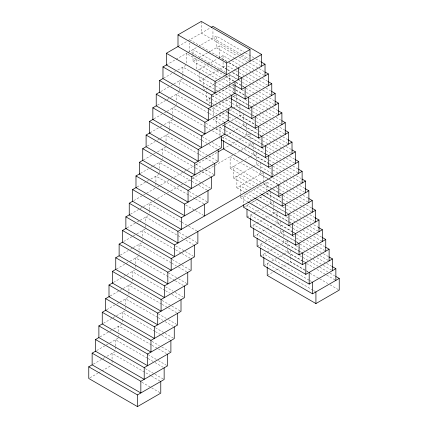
<?xml version="1.0" encoding="UTF-8"?>
<svg xmlns="http://www.w3.org/2000/svg" width="428" height="428" viewBox="0 0 428 428"><rect width="100%" height="100%" fill="white"/><g stroke="black" fill="none" stroke-linecap="round" stroke-linejoin="round"><path stroke-width="0.32" stroke-dasharray="2.14 1.6" d="M177.995 46.54L187.373 41.125M187.94 40.794L210.678 27.67M166.342 64.949L187.373 52.81M187.94 52.478L197.57 46.925M198.137 46.593L216.327 36.096L244.977 52.633M163.539 78.254L173.238 72.653M173.768 72.348L175.512 71.342M177.748 70.053L185.704 65.457M193.023 54.741L193.023 61.231L196.998 58.936M199.234 57.646L207.232 53.029M207.799 52.703L219.698 45.833L236.887 55.758M160.735 91.56L170.435 85.958M170.965 85.654L173.276 84.316M173.805 84.011L182.333 79.089M196.96 70.641L207.195 64.735M207.724 64.43L217.424 58.829M217.954 58.524L223.074 55.57L231.666 60.53M157.36 105.192L166.492 99.917M167.022 99.612L170.472 97.621M171.002 97.311L178.958 92.721M199.764 72.268L199.764 80.705L206.018 77.099M206.585 76.767L225.877 65.634M153.989 118.824L161.982 114.206M164.218 112.917L166.529 111.58M167.059 111.275L175.587 106.353M203.139 90.442L205.98 88.805M213.941 84.209L206.51 88.494L206.51 91.094M214.471 83.904L229.815 75.044L238.412 80.004M150.084 132.76L159.746 127.18M160.275 126.875L162.019 125.869M164.256 124.575L172.216 119.984M206.51 91.742L206.51 100.179L233.19 84.776L234.335 85.439M147.243 146.087L155.236 141.47M157.472 140.175L159.783 138.843M160.313 138.538L168.841 133.616M230.35 98.103L209.886 109.916L209.886 108.621M230.879 97.798L235.994 94.845M143.3 160.045L152.999 154.444M153.529 154.139L155.273 153.133M157.509 151.838L165.47 147.248M227.466 111.451L213.256 119.653L220.136 123.622M228.001 111.146L232.586 108.498M233.116 108.193L239.37 104.582M140.496 173.351L148.489 168.734M150.726 167.439L153.037 166.107M153.572 165.802L162.094 160.88M224.021 125.126L216.632 129.39L216.632 126.795M224.55 124.821L235.956 118.235M236.486 117.93L242.173 114.645M137.121 186.983L146.253 181.707M146.788 181.402L148.527 180.397M150.763 179.102L158.724 174.512M221.142 138.474L225.69 135.847M226.219 135.542L232.511 131.91M233.041 131.605L239.332 127.972M239.899 127.646L246.116 124.056M133.75 200.614L143.113 195.205M143.69 194.874L146.253 193.392M146.579 193.205L155.348 188.143M157.563 186.865L159.879 185.527M160.457 185.196L170.28 179.519M170.863 179.188L172.019 178.519M174.33 177.181L183.58 171.842M184.158 171.51L187.047 169.841M187.625 169.509L195.141 165.171M195.719 164.834L217.103 152.486M223.379 148.864L243.698 137.137M244.276 136.799L249.476 133.798M130.396 214.23L139.646 208.891M140.079 208.645L143.113 206.89M143.487 206.676L151.785 201.882M154.096 200.55L155.252 199.881M157.563 198.544L165.08 194.21M167.391 192.873L168.546 192.204M170.863 190.872L180.108 185.533M180.686 185.196L182.419 184.195M184.736 182.863L191.669 178.856M192.247 178.524L246.036 147.467M248.31 146.157L252.857 143.53M127.004 227.873L136.703 222.276M137.233 221.966L139.544 220.634M140.079 220.329L148.035 215.733M267.366 178.16L230.125 156.653L230.125 168.338L242.628 161.121M244.864 159.831L249.449 157.183M249.979 156.878L256.233 153.267M123.633 241.504L132.76 236.235M133.295 235.93L136.174 234.266M136.703 233.961L145.231 229.039M261 182.275L233.495 166.39L233.495 178.075L252.82 166.92M253.355 166.615L259.036 163.33M120.257 255.136L128.256 250.524M130.492 249.23L132.803 247.898M133.333 247.593L141.288 242.997M254.061 186.052L236.871 176.127L236.871 187.812L262.979 172.741M116.352 269.078L129.427 261.529M129.957 261.224L138.485 256.302M240.242 194.954L240.242 197.549L266.922 182.146L273.797 186.116M113.511 282.4L121.509 277.788M123.746 276.493L134.542 270.261M243.612 207.286L249.299 204.006M251.536 202.717L256.121 200.069M256.65 199.764L262.942 196.131M263.471 195.826L269.726 192.215M110.14 296.032L119.273 290.762M119.803 290.457L122.681 288.793M123.211 288.488L131.738 283.561M246.988 217.023L253.242 213.417M253.772 213.107L259.491 209.806M261.727 208.516L266.312 205.868M266.842 205.563L273.096 201.952M106.765 309.663L114.763 305.052M116.999 303.757L119.31 302.425M119.84 302.12L127.795 297.524M250.359 226.76L256.046 223.48M256.575 223.175L269.688 215.605M270.218 215.3L275.9 212.015M103.394 323.295L112.527 318.025M113.056 317.72L115.934 316.057M116.464 315.752L124.992 310.824M253.734 236.497L259.416 233.217M259.951 232.912L266.237 229.28M266.767 228.975L273.059 225.342M273.588 225.037L279.842 221.426M100.018 336.927L109.151 331.657M109.723 331.331L111.424 330.346M113.661 329.052L121.622 324.456M257.105 246.234L262.792 242.954M265.028 241.665L269.613 239.017M270.143 238.712L275.862 235.405M278.098 234.116L283.218 231.163M96.648 350.559L105.78 345.289M106.31 344.984L109.188 343.32M109.723 343.015L118.246 338.088M260.481 255.971L266.692 252.386M267.265 252.055L272.984 248.754M273.513 248.449L279.805 244.816M282.041 243.527L286.589 240.9M93.272 364.191L104.678 357.605M106.914 356.315L114.875 351.72M263.851 265.708L269.538 262.428M271.775 261.139L276.36 258.491M278.596 257.201L283.181 254.553M283.71 254.248L289.959 250.637M89.901 377.822L97.857 373.232M98.429 372.9L101.27 371.258M101.837 370.932L111.499 365.351M267.227 275.445L272.909 272.165M273.476 271.839L279.73 268.228M280.297 267.901L286.551 264.29M287.118 263.958L290.532 261.99L306.004 270.924M245.549 52.965L255.291 58.588M255.864 58.92L260.449 61.568M241.601 54.581L212.951 38.044L212.951 29.602M242.173 54.912L249.053 58.882M252.488 60.867L260.513 65.5M238.546 54.586L201.299 33.084L201.299 21.4M240.836 55.913L248.861 60.541M239.182 57.079L247.202 61.712M249.492 63.034L258.662 68.325M259.234 68.657L264.392 71.637M234.662 58.363L216.327 47.781L216.327 36.096M235.234 58.695L244.977 64.318M245.549 64.649L255.291 70.272M255.864 70.604L265.028 75.9M232.238 60.862L240.263 65.495M242.553 66.816L260.315 77.072M262.61 78.394L267.768 81.374M189.647 39.809L228.611 62.306M229.183 62.638L238.353 67.929M226.573 61.488L219.698 57.518L219.698 45.833M228.868 62.809L236.887 67.442M239.182 68.764L247.202 73.397M249.492 74.718L258.662 80.009M259.234 80.341L268.404 85.637M227.589 65.966L235.042 70.267M235.614 70.599L238.476 72.252M239.049 72.583L245.351 76.221M245.929 76.553L253.948 81.186M256.238 82.508L265.408 87.799M265.981 88.131L270.566 90.779M226.829 69.069L193.023 49.546L193.023 54.094M227.402 69.4L230.264 71.053M232.559 72.375L240.579 77.008M227.081 69.566L223.074 67.25L223.074 60.76M227.653 69.898L229.948 71.225M232.811 72.878L238.54 76.184M239.113 76.516L241.981 78.169M242.553 78.501L251.723 83.792M252.295 84.123L260.315 88.757M262.61 90.078L271.775 95.374M225.749 72.337L189.647 51.494L189.647 43.057M229.183 74.322L238.353 79.613M238.984 80.336L241.852 81.989M242.425 82.32L247.01 84.969M249.299 86.29L258.469 91.581M259.042 91.913L268.779 97.536M269.356 97.868L274.514 100.848M225.24 75.938L186.276 53.441L186.276 63.831M225.615 76.157L233.832 80.903M235.93 82.112L241.66 85.418M242.232 85.75L243.955 86.745M233.891 81.288L226.444 76.987L226.444 75.692M236.186 82.615L241.916 85.921M242.489 86.253L245.351 87.906M245.929 88.238L255.093 93.529M255.666 93.86L263.691 98.493M265.981 99.815L275.15 105.111M193.023 61.231L220.527 77.115M222.817 78.436L231.987 83.728M232.559 84.059L234.276 85.054M241.783 89.741L245.795 92.057M246.368 92.389L250.38 94.706M252.67 96.027L261.84 101.318M262.412 101.65L272.154 107.273M272.727 107.605L277.884 110.585M216.959 78.95L199.764 69.02L199.764 71.62M219.248 80.271L228.418 85.563M228.991 85.894L235.293 89.532M235.865 89.864L245.608 95.487M246.18 95.819L247.325 96.482M235.544 90.035L229.815 86.724L229.815 84.129M236.122 90.367L247.01 96.653M249.299 97.975L257.319 102.608M259.614 103.929L268.779 109.22M269.356 109.552L278.521 114.848M215.498 81.999L225.042 87.51M225.615 87.842L234.977 93.245M245.158 99.478L248.598 101.463M249.171 101.794L254.901 105.101M255.473 105.432L263.493 110.066M265.788 111.387L273.808 116.02M276.103 117.342L280.682 119.99M215.172 85.707L182.9 67.073L182.9 73.568M215.562 85.932L221.865 89.57M222.437 89.901L231.789 95.3M232.361 95.631L248.978 105.224M249.551 105.556L251.273 106.551M233.19 96.461L248.663 105.395M249.235 105.727L250.38 106.39M252.67 107.712L261.84 113.003M262.412 113.334L272.154 118.957M272.727 119.289L281.897 124.585M199.764 80.705L215.236 89.639M215.808 89.971L218.103 91.292M218.676 91.624L226.696 96.257M229.563 97.91L230.708 98.574M249.101 109.547L251.969 111.2M252.541 111.531L258.271 114.838M258.844 115.169L267.441 120.134M269.731 121.456L277.184 125.757M280.046 127.41L284.631 130.059M215.68 93.791L223.705 98.424M225.995 99.745L231.725 103.052M232.297 103.383L251.782 114.629M252.354 114.961L254.072 115.956M252.033 115.132L236.561 106.198L236.561 101.655M252.606 115.464L253.751 116.127M256.046 117.449L265.216 122.74M265.788 123.071L273.808 127.704M276.103 129.026L285.267 134.322M212.122 95.631L222.046 101.361M222.437 101.586L231.607 106.877M252.477 119.284L255.917 121.268M256.49 121.6L262.22 124.906M262.792 125.238L270.812 129.871M273.107 131.193L282.271 136.484M282.844 136.816L287.429 139.464M216.771 102.212L179.53 80.705L179.53 86.547M219.056 103.528L228.793 109.151M229.365 109.482L255.725 124.698M256.297 125.029L257.442 125.693M257.126 125.864L239.937 115.934L239.937 111.392M259.416 127.186L266.869 131.487M269.159 132.808L277.184 137.441M279.473 138.763L288.643 144.059M206.51 100.179L211.667 103.159M212.24 103.49L215.107 105.144M215.68 105.475L223.705 110.103M225.995 111.43L227.14 112.093M255.848 129.021L263.873 133.654M266.163 134.975L275.332 140.266M275.905 140.598L285.647 146.221M286.22 146.553L290.805 149.201M221.854 112.933L213.256 107.968L213.256 116.411M222.426 113.265L259.101 134.435M259.673 134.767L260.818 135.43M258.779 134.606L243.307 125.672L243.307 121.129M259.352 134.938L262.22 136.591M262.792 136.923L272.534 142.545M273.107 142.877L282.271 148.168M282.844 148.5L290.869 153.133M209.324 109.595L216.771 113.896M219.066 115.218L228.236 120.509M258.651 138.426L262.086 140.411M262.658 140.742L268.393 144.049M268.966 144.38L278.703 150.003M279.275 150.335L289.018 155.958M289.59 156.29L294.748 159.269M208.816 113.195L176.154 94.337L176.154 100.831M209.388 113.527L215.118 116.833M215.691 117.165L225.224 122.67M225.797 123.002L264.188 145.167M262.155 144.343L246.683 135.409L246.683 130.866M262.728 144.675L265.59 146.328M266.163 146.66L274.188 151.293M276.477 152.614L285.647 157.905M286.22 158.237L295.39 163.528M222.426 124.949L224.144 125.939M262.022 148.163L265.462 150.148M266.034 150.479L270.619 153.128M272.909 154.449L280.934 159.082M283.224 160.404L290.671 164.705M292.966 166.027L298.123 169.006M225.16 130.422L220.003 127.442L220.003 135.885M225.733 130.754L265.269 153.577M265.847 153.909L268.137 155.236M265.526 154.08L250.054 145.146L250.054 142.551M266.098 154.412L267.243 155.075M269.538 156.397L278.703 161.688M279.275 162.019L289.018 167.642M289.59 167.974L298.188 172.939M205.954 123.227L215.118 128.518M215.691 128.849L224.861 134.141M265.97 158.232L275.712 163.854M276.285 164.186L286.022 169.809M286.6 170.141L294.047 174.442M296.337 175.764L300.921 178.412M205.445 126.827L172.784 107.968L172.784 113.811M206.018 127.159L210.03 129.475M212.32 130.797L220.34 135.43M269.217 163.646L223.379 137.179L223.379 139.779M269.79 163.978L270.935 164.641M268.896 163.817L253.43 154.883L253.43 150.34M269.474 164.149L270.619 164.812M272.909 166.134L280.934 170.767M283.224 172.088L290.671 176.389M292.966 177.711L302.131 183.002M269.34 167.969L272.208 169.622M272.78 169.953L279.083 173.591M279.655 173.923L287.68 178.556M289.97 179.878L299.14 185.169M299.712 185.501L304.87 188.481M272.272 173.554L256.8 164.62L256.8 160.077M272.845 173.886L273.99 174.549M276.285 175.871L285.449 181.162M286.022 181.493L294.047 186.126M296.337 187.448L305.506 192.739M202.005 136.527L210.03 141.16M212.32 142.481L221.49 147.772M272.716 177.706L280.736 182.339M283.031 183.66L292.196 188.951M292.768 189.283L302.51 194.906M303.083 195.238L308.24 198.218M201.497 140.127L169.408 121.6L169.408 128.095M202.07 140.459L208.372 144.097M208.944 144.429L217.542 149.393M269.661 179.482L278.254 184.447M268.768 179.321L260.176 174.357L260.176 169.814M269.34 179.653L279.083 185.276M279.655 185.608L288.825 190.899M289.398 191.23L297.417 195.864M299.712 197.185L307.732 201.818M276.087 187.443L284.112 192.076M286.402 193.397L295.571 198.688M296.144 199.02L305.886 204.643M306.459 204.975L311.616 207.954M263.29 183.596L271.315 188.229M273.604 189.551L279.334 192.857M279.907 193.189L281.629 194.184M272.144 189.058L263.546 184.094L263.546 181.499M272.716 189.39L282.453 195.013M283.031 195.345L291.051 199.978M293.341 201.299L302.51 206.59M303.083 206.922L312.253 212.213M199.207 150.49L208.372 155.781M208.944 156.113L218.114 161.404M230.125 168.338L258.774 184.88M259.347 185.212L267.366 189.845M278.89 196.848L282.325 198.833M282.897 199.164L288.627 202.471M289.2 202.802L297.225 207.436M299.514 208.757L307.539 213.39M309.829 214.712L314.414 217.36M198.699 154.091L166.037 135.232L166.037 141.727M199.271 154.422L203.284 156.739M205.574 158.06L213.593 162.694M256.351 187.378L265.521 192.67M266.093 193.001L282.71 202.594M283.283 202.926L285 203.921M266.922 193.831L282.389 202.765M282.962 203.097L284.112 203.76M286.402 205.082L295.571 210.373M296.144 210.704L305.886 216.327M306.459 216.659L315.623 221.95M233.495 178.075L250.685 187.999M252.98 189.326L261 193.959M282.833 206.917L285.701 208.57M286.273 208.901L290.858 211.55M293.148 212.871L301.168 217.504M303.463 218.826L310.91 223.127M313.778 224.78L317.785 227.097M247.117 189.834L240.242 185.864L240.242 194.307M249.412 191.161L257.431 195.789M259.726 197.115L285.508 211.999M286.081 212.331L287.803 213.326M285.765 212.502L270.293 203.568L270.293 199.025M286.337 212.834L287.482 213.497M289.772 214.819L298.942 220.11M299.514 220.441L307.539 225.075M309.829 226.396L318.999 231.687M195.831 164.122L203.284 168.423M205.574 169.745L214.744 175.036M236.871 187.812L245.463 192.777M246.036 193.108L254.061 197.736M286.209 216.654L289.644 218.638M290.216 218.97L295.946 222.276M296.518 222.608L304.543 227.241M306.833 228.563L316.003 233.854M316.576 234.186L321.733 237.166M195.323 167.722L162.661 148.864L162.661 155.359M195.896 168.054L201.625 171.361M202.203 171.692L210.795 176.657M252.21 200.566L243.612 195.601L243.612 204.044M252.782 200.898L289.456 222.068M290.029 222.4L291.174 223.063M290.858 223.234L273.663 213.305L273.663 208.762M293.148 224.556L300.595 228.857M302.89 230.178L310.91 234.811M313.778 236.465L322.37 241.424M240.242 197.549L247.689 201.85M289.579 226.391L292.447 228.044M293.02 228.375L297.599 231.024M299.894 232.345L309.064 237.636M309.637 237.968L319.374 243.591M319.946 243.923L324.531 246.571M292.827 231.805L246.988 205.338L246.988 207.938M293.399 232.137L294.55 232.8M292.511 231.976L277.039 223.042L277.039 218.499M293.084 232.308L295.946 233.961M296.518 234.293L306.261 239.915M306.833 240.247L316.003 245.538M316.576 245.87L324.595 250.503M192.461 177.754L201.625 183.045M202.203 183.377L211.368 188.668M292.377 235.796L295.818 237.781M296.39 238.112L302.12 241.419M302.692 241.75L312.435 247.373M313.007 247.705L322.749 253.328M323.322 253.66L328.479 256.639M191.38 181.023L159.291 162.496L159.291 168.338M191.953 181.354L196.538 184.003M198.827 185.324L206.852 189.957M297.92 242.537L250.359 215.075L250.359 217.675M295.882 241.713L280.41 232.779L280.41 228.236M296.454 242.045L299.322 243.698M299.894 244.03L307.914 248.663M310.209 249.984L319.374 255.275M319.946 255.607L329.116 260.898M295.753 245.533L299.766 247.849M300.338 248.181L304.345 250.498M306.641 251.819L314.66 256.452M316.955 257.774L326.12 263.065M326.692 263.397L331.85 266.377M299.573 251.279L253.734 224.812L253.734 227.412M300.146 251.611L301.868 252.606M299.83 251.782L283.785 242.516L283.785 239.921M303.265 253.767L312.435 259.058M313.007 259.389L322.749 265.012M323.322 265.344L332.492 270.635M189.085 191.386L198.255 196.677M198.827 197.008L207.997 202.3M299.696 255.602L309.439 261.224M310.011 261.556L327.773 271.812M330.068 273.134L334.653 275.782M194.884 198.624L155.92 176.127L155.92 182.622M195.457 198.956L204.049 203.915M302.949 261.016L257.105 234.549L257.105 237.149M303.522 261.348L304.666 262.011M302.628 261.187L287.156 252.253L287.156 247.71M303.201 261.519L304.345 262.177M306.641 263.504L314.66 268.137M316.955 269.458L326.12 274.749M326.692 275.081L335.862 280.372M308.037 271.748L260.481 244.286L260.481 246.886M306.576 271.256L309.439 272.909M310.011 273.241L319.181 278.532M319.753 278.863L327.773 283.497M330.068 284.818L339.238 290.109M185.715 205.017L194.884 210.309M195.457 210.64L204.621 215.931M309.118 280.158L263.851 254.023L263.851 256.623M309.695 280.49L311.413 281.485M313.066 290.227L267.227 263.76L267.227 266.36M313.638 290.559L315.356 291.554M181.258 221.918L149.174 203.391L149.174 209.886M181.83 222.25L188.138 225.888M188.711 226.219L196.73 230.853M178.968 232.281L188.138 237.572M188.711 237.904L197.875 243.195M183.045 238.53L145.798 217.023L145.798 222.865M185.907 240.183L193.36 244.484M175.592 245.913L184.762 251.204M185.335 251.536L194.505 256.827M175.089 249.513L142.428 230.655L142.428 237.149M175.662 249.845L181.392 253.151M181.964 253.483L189.984 258.116M172.222 259.545L181.392 264.836M181.964 265.167L191.129 270.459M171.141 262.813L139.052 244.286L139.052 250.129M171.714 263.145L176.299 265.793M178.588 267.115L186.613 271.748M168.274 272.845L178.016 278.468M178.588 278.799L187.758 284.09M174.645 280.415L135.681 257.918L135.681 264.413M175.218 280.747L183.238 285.38M165.476 286.808L172.923 291.104M175.218 292.431L184.388 297.722M164.967 290.409L132.306 271.55L132.306 278.04M165.54 290.74L169.552 293.052M171.842 294.378L179.867 299.012M162.105 300.44L171.27 305.731M171.842 306.063L181.012 311.354M161.597 304.041L128.935 285.182L128.935 291.671M162.169 304.372L167.899 307.679M168.471 308.01L176.491 312.638M158.157 313.74L166.182 318.368M168.471 319.695L177.641 324.986M157.648 317.341L125.559 298.814L125.559 304.656M158.221 317.672L162.806 320.315M165.096 321.642L173.121 326.27M155.359 327.704L164.523 332.995M165.096 333.326L174.266 338.618M154.85 331.304L122.189 312.445L122.189 318.935M155.423 331.636L161.153 334.942M161.725 335.274L169.745 339.902M151.983 341.335L159.435 345.631M161.725 346.958L170.895 352.249M151.475 344.936L118.813 326.077L118.813 332.567M152.047 345.268L157.777 348.574M158.355 348.906L166.374 353.533M148.04 354.635L157.777 360.258M158.355 360.59L167.519 365.881M147.532 358.236L115.442 339.709L115.442 346.199M148.104 358.568L154.406 362.206M154.979 362.537L163.004 367.165M145.236 368.599L154.406 373.89M154.979 374.222L164.149 379.513M151.036 375.838L112.072 353.341L112.072 359.83M151.608 376.169L160.773 381.46M141.866 382.225L151.036 387.522M151.608 387.854L160.773 393.145M290.532 250.305L290.532 256.8M290.532 257.447L290.532 261.99M287.156 240.568L287.156 247.063M283.785 230.831L283.785 237.326M280.41 221.094L280.41 227.589M277.039 211.357L277.039 217.852M273.663 201.62L273.663 208.115M270.293 191.883L270.293 198.378M266.922 182.146L266.922 190.588M263.546 172.409L263.546 180.851M260.176 162.672L260.176 169.167M256.8 152.935L256.8 159.43M253.43 143.198L253.43 149.693M250.054 133.461L250.054 139.956M246.683 123.724L246.683 130.219M243.307 113.987L243.307 120.482M239.937 104.25L239.937 110.745M236.561 94.513L236.561 101.008M233.19 84.776L233.19 93.218M229.815 75.044L229.815 83.481M223.074 55.57L223.074 60.113M220.003 136.532L220.003 139.127M216.632 117.705L216.632 126.148M209.886 98.231L209.886 104.726M203.139 78.757L203.139 85.252M203.139 85.9L203.139 89.147M196.393 59.283L196.393 69.673M182.9 74.215L182.9 76.81M179.53 89.147L179.53 91.094M176.154 103.426L176.154 104.726M172.784 116.411L172.784 118.358M169.408 128.742L169.408 131.337M166.037 142.374L166.037 145.622M162.661 157.953L162.661 159.253M159.291 170.938L159.291 172.885M155.92 183.27L155.92 185.864M149.174 210.533L149.174 213.781M145.798 225.465L145.798 227.412M142.428 239.744L142.428 241.044M139.052 252.729L139.052 254.023M135.681 265.06L135.681 268.303M132.306 278.692L132.306 281.934M128.935 292.324L128.935 295.566M125.559 307.25L125.559 308.551M122.189 319.588L122.189 322.83M118.813 335.167L118.813 336.462M115.442 346.851L115.442 350.093M112.072 360.483L112.072 363.078"/><path stroke-width="0.64" d="M177.995 34.855L226.701 62.975L226.701 74.659L177.995 46.54L177.995 34.855L201.299 21.4L250.006 49.52L250.006 61.204M166.342 53.265L215.049 81.384L215.049 93.069L166.342 64.949L166.342 53.265L178.278 46.374M211.245 27.344L212.951 26.359L261.658 54.479L261.658 66.163M265.028 75.9L265.028 64.216L211.673 95.016L211.673 106.7L162.972 78.581L162.972 66.896L166.947 64.601M159.596 80.528L208.302 108.648L208.302 120.332L159.596 92.213L159.596 80.528L163.009 78.559M156.225 94.16L204.926 122.28L204.926 133.964L156.225 105.844L156.225 94.16L159.633 92.191M226.701 62.975L250.006 49.52M152.85 107.792L201.556 135.911L201.556 147.596L152.85 119.476L152.85 107.792L156.263 105.823M215.049 81.384L261.658 54.479M149.479 121.424L198.185 149.543L198.185 161.228L149.479 133.108L149.479 121.424L153.454 119.128M146.103 135.055L194.81 163.175L194.81 174.859L146.103 146.74L146.103 135.055L150.084 132.76M208.302 108.648L234.977 93.245L234.977 81.561M234.849 85.381L241.724 89.35L268.404 73.953L268.404 85.637M142.733 148.687L191.439 176.807L191.439 188.491L142.733 160.372L142.733 148.687L146.141 146.718M204.926 122.28L231.607 106.877L231.607 95.193M234.785 93.133L245.1 99.087L271.775 83.69L271.775 95.374M139.357 162.319L188.063 190.439L188.063 202.123L139.357 174.003L139.357 162.319L142.77 160.35M201.556 135.911L228.236 120.509L228.236 108.824M231.281 98.9L248.47 108.824L275.15 93.427L275.15 105.111M135.986 175.951L184.693 204.07L184.693 215.755L135.986 187.635L135.986 175.951L139.967 173.656M198.185 149.543L224.861 134.141L224.861 122.456M231.216 106.652L251.846 118.561L278.521 103.164L278.521 114.848M132.61 189.583L181.317 217.702L181.317 229.387L132.61 201.267L132.61 189.583L136.591 187.287M194.81 163.175L221.49 147.772L221.49 136.088M227.712 112.42L255.216 128.298L281.897 112.901L281.897 124.585M298.76 173.265L298.76 161.586L177.946 231.334L177.946 243.018L129.24 214.899L129.24 203.214L132.707 201.214M218.264 151.817L223.464 148.816M191.439 176.807L218.114 161.404L218.114 149.72M227.648 120.172L258.592 138.035L285.267 122.638L285.267 134.322M302.131 183.002L302.131 171.318L174.571 244.966L174.571 256.65L125.869 228.531L125.869 216.846L129.845 214.551M188.063 190.439L214.744 175.036L214.744 163.352M224.716 126.271L261.963 147.772L288.643 132.375L288.643 144.059M122.494 230.478L171.2 258.598L171.2 270.282L122.494 242.162L122.494 230.478L126.474 228.183M184.693 204.07L211.368 188.668L211.368 176.983M224.652 134.023L265.339 157.509L292.014 142.112L292.014 153.796M119.123 244.11L167.824 272.229L167.824 283.914L119.123 255.794L119.123 244.11L122.531 242.141M181.317 217.702L207.997 202.3L207.997 190.615M221.148 139.79L268.709 167.246L295.39 151.849L295.39 163.528M115.747 257.742L164.454 285.861L164.454 297.546L115.747 269.426L115.747 257.742L119.161 255.773M112.377 271.373L161.078 299.493L161.078 311.177L112.377 283.058L112.377 271.373L115.785 269.405M109.001 285.005L157.707 313.125L157.707 324.809L109.001 296.69L109.001 285.005L112.981 282.71M171.2 258.598L197.875 243.195L197.875 231.511M268.517 190.503L278.826 196.457L305.506 181.055L305.506 192.739M105.63 298.637L154.337 326.757L154.337 338.441L105.63 310.321L105.63 298.637L109.605 296.342M167.824 272.229L194.505 256.827L194.505 245.142M261.572 194.285L282.202 206.194L308.877 190.792L308.877 202.476M102.255 312.269L150.961 340.388L150.961 352.073L102.255 323.953L102.255 312.269L106.235 309.974M164.454 285.861L191.129 270.459L191.129 258.774M254.633 198.068L285.572 215.931L312.253 200.529L312.253 212.213M98.884 325.901L147.59 354.02L147.59 365.705L98.884 337.585L98.884 325.901L102.292 323.932M161.078 299.493L187.758 284.09L187.758 272.406M248.261 202.182L288.948 225.668L315.623 210.266L315.623 221.95M95.508 339.532L144.215 367.652L144.215 379.336L95.508 351.217L95.508 339.532L98.922 337.564M157.707 313.125L184.388 297.722L184.388 286.038M243.612 204.691L243.612 207.286L292.319 235.405L318.999 220.003L318.999 231.687M92.138 353.164L140.844 381.284L140.844 392.968L92.138 364.849L92.138 353.164L95.546 351.195M154.337 326.757L181.012 311.354L181.012 299.67M246.988 209.233L246.988 217.023L295.695 245.142L322.37 229.74L322.37 241.424M160.773 381.46L160.773 393.145L137.468 406.6L88.762 378.48L88.762 366.796L92.175 364.827M150.961 340.388L177.641 324.986L177.641 313.301M250.359 218.323L250.359 226.76L299.065 254.879L325.745 239.477L325.745 251.161M147.59 354.02L174.266 338.618L174.266 326.933M253.734 228.06L253.734 236.497L302.441 264.616L329.116 249.214L329.116 260.898M144.215 367.652L170.895 352.249L170.895 340.565M257.105 238.444L257.105 246.234L305.811 274.353L332.492 258.951L332.492 270.635M140.844 381.284L167.519 365.881L167.519 354.197M260.481 248.181L260.481 255.971L309.187 284.09L335.862 268.688L335.862 280.372M88.762 366.796L137.468 394.916L164.149 379.513L164.149 367.829M263.851 257.271L263.851 265.708L312.558 293.827L339.238 278.425L339.238 290.109L315.928 303.564L267.227 275.445L267.227 267.008M261.021 61.9L265.028 64.216M264.964 71.968L268.404 73.953M268.34 81.705L271.775 83.69M271.71 91.442L275.15 93.427M275.086 101.179L278.521 103.164M278.457 110.916L281.897 112.901M281.833 120.653L285.267 122.638M285.203 130.39L288.643 132.375M162.972 66.896L211.673 95.016M288.001 139.796L292.014 142.112M291.95 149.859L295.39 151.849M295.32 159.596L298.76 161.586M298.696 169.333L302.131 171.318M302.066 179.07L305.506 181.055M305.442 188.807L308.877 190.792M308.813 198.544L312.253 200.529M312.189 208.281L315.623 210.266M314.987 217.691L318.999 220.003M318.357 227.429L322.37 229.74M322.305 237.492L325.745 239.477M325.681 247.229L329.116 249.214M329.052 256.966L332.492 258.951M332.422 266.703L335.862 268.688M335.798 276.44L339.238 278.425M129.24 203.214L177.946 231.334M125.869 216.846L174.571 244.966M315.928 291.88L315.928 303.564M312.558 282.143L312.558 293.827M309.187 272.406L309.187 284.09M305.811 262.669L305.811 274.353M302.441 252.932L302.441 264.616M299.065 243.195L299.065 254.879M295.695 233.458L295.695 245.142M292.319 223.721L292.319 235.405M288.948 213.984L288.948 225.668M285.572 204.247L285.572 215.931M282.202 194.51L282.202 206.194M278.826 184.773L278.826 196.457M272.08 165.299L272.08 176.983L223.379 148.864L223.379 140.427M268.709 155.562L268.709 167.246M265.339 145.825L265.339 157.509M261.963 136.088L261.963 147.772M258.592 126.351L258.592 138.035M255.216 116.614L255.216 128.298M251.846 106.877L251.846 118.561M248.47 97.14L248.47 108.824M245.1 87.403L245.1 99.087M241.724 77.666L241.724 89.35M238.353 67.929L238.353 79.613M204.621 204.247L204.621 215.931M137.468 394.916L137.468 406.6"/></g></svg>
